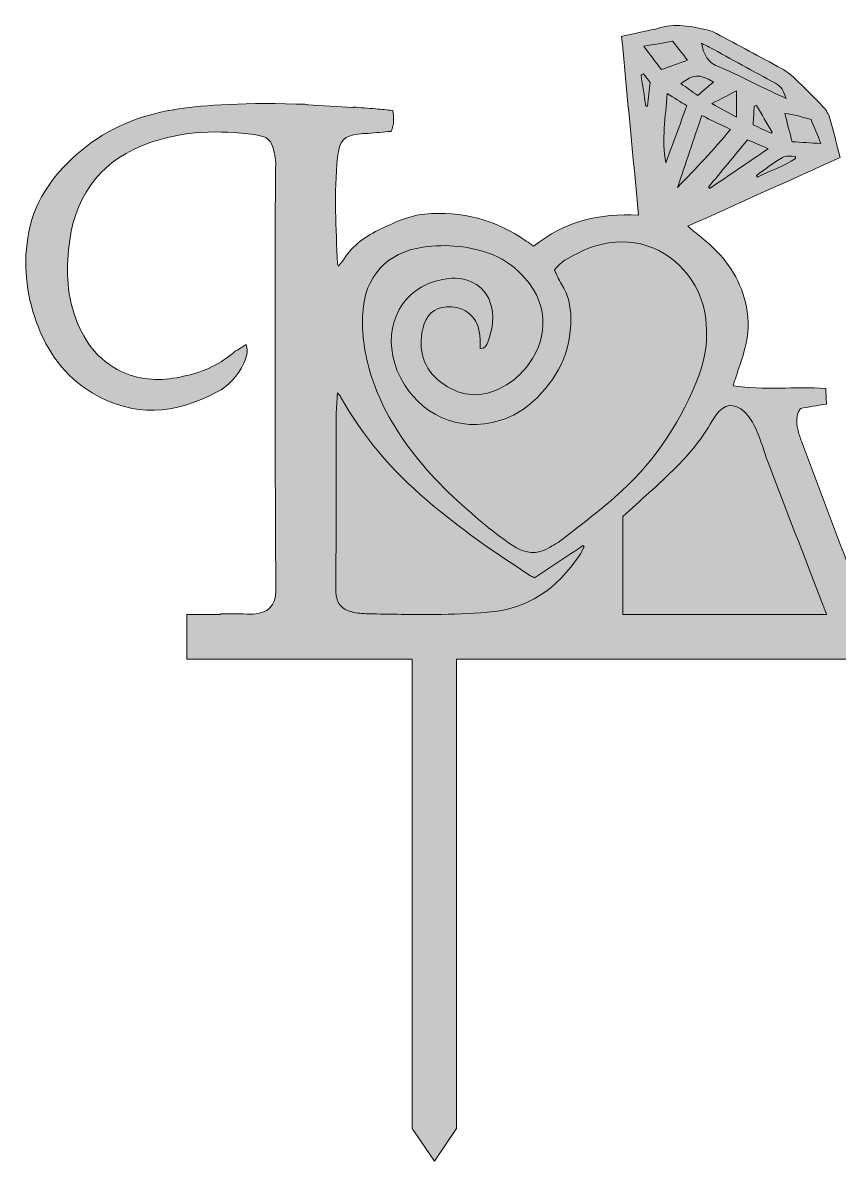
# Model space of a CAD drawing. Header units: centimetres. Extents: x -44.5 to 43.2, y -48 to 49.6.
# Drawn here: x -42.42 to -29.41, y -45.33 to -27.19 of the extents above; entities that cross this region are included whole.
import ezdxf

# ---------------------------------------------------------------- set-up
doc = ezdxf.new("R2010")
doc.units = ezdxf.units.CM
doc.header["$MEASUREMENT"] = 0
doc.layers.add('Warstwa 1', color=7, linetype='Continuous')

msp = doc.modelspace()

# ---------------------------------------------------------------- hatches: boundary and pattern name
at = {"layer": 'Warstwa 1', "true_color": 0x2b2a29}
h = msp.add_hatch(color=250, dxfattribs=at)
edge = h.paths.add_edge_path()
edge.add_spline(control_points=[(-22.34398, -35.64732), (-22.4282, -35.61521), (-22.50084, -35.58747), (-22.57516, -35.55915), (-22.65482, -35.68915), (-22.72312, -35.80431), (-22.79498, -35.91725), (-23.02593, -36.2802), (-23.32849, -36.52521), (-23.73617, -36.62021), (-23.73617, -36.62021), (-24.43968, -36.62021), (-24.43968, -36.62021), (-24.8801, -36.5144), (-25.26144, -36.21152), (-25.44271, -35.77855), (-25.5905, -35.42556), (-25.61737, -35.05416), (-25.60458, -34.67735), (-25.60397, -34.65926), (-25.59542, -34.64142), (-25.58597, -34.60646), (-25.3086, -34.60646), (-25.03152, -34.60646), (-24.75444, -34.60646), (-24.47591, -34.6065), (-24.19734, -34.60656), (-23.9188, -34.60656), (-23.6403, -34.60659), (-23.36176, -34.60779), (-23.08323, -34.60621), (-22.92912, -34.6053), (-22.77478, -34.60718), (-22.61999, -34.60721), (-22.51149, -32.66982), (-23.29838, -32.04746), (-23.29838, -32.04746), (-24.17516, -31.23852), (-25.75494, -31.71749), (-25.75494, -31.71749), (-26.84196, -32.00156), (-27.71311, -32.83762), (-28.14394, -33.86078), (-28.33181, -34.30686), (-28.50942, -34.75724), (-28.69505, -35.20419), (-28.79987, -35.45651), (-28.91167, -35.70591), (-29.02256, -35.95561), (-29.04846, -36.01387), (-29.08348, -36.06809), (-29.12964, -36.15202), (-29.17616, -36.0465), (-29.21192, -35.97461), (-29.24015, -35.89984), (-29.49732, -35.21902), (-29.75346, -34.53781), (-30.00898, -33.85638), (-30.03251, -33.79368), (-30.05695, -33.72997), (-30.06873, -33.66452), (-30.08819, -33.55664), (-30.10479, -33.44603), (-30.02607, -33.33446), (-29.89666, -33.3129), (-29.76064, -33.29027), (-29.61091, -33.26535), (-29.61456, -33.18307), (-29.61806, -33.10447), (-29.62201, -33.01585), (-30.11936, -32.98244), (-30.6048, -33.05129), (-31.09937, -32.97247), (-31.08108, -32.91696), (-31.06641, -32.87248), (-31.05178, -32.82798), (-31.01135, -32.7051), (-30.96633, -32.58353), (-30.93147, -32.45907), (-30.87022, -32.24041), (-30.83847, -32.01865), (-30.87323, -31.79045), (-30.93419, -31.3904), (-31.12277, -31.05726), (-31.40956, -30.77947), (-31.53596, -30.65701), (-31.67861, -30.55136), (-31.82201, -30.43127), (-31.01232, -30.06586), (-30.20646, -29.70219), (-29.39397, -29.33548), (-29.44984, -29.11806), (-29.4979, -28.91313), (-29.55704, -28.71144), (-29.57624, -28.64596), (-29.61437, -28.57963), (-29.66104, -28.52981), (-29.80871, -28.37221), (-29.96205, -28.21965), (-30.11839, -28.07063), (-30.18002, -28.01191), (-30.25081, -27.95921), (-30.32539, -27.91827), (-30.67002, -27.72891), (-31.01731, -27.54431), (-31.36421, -27.35909), (-31.40613, -27.33672), (-31.44992, -27.31371), (-31.49563, -27.30329), (-31.76235, -27.24263), (-32.02965, -27.18702), (-32.30165, -27.2793), (-32.34664, -27.29458), (-32.39539, -27.29859), (-32.4422, -27.30885), (-32.5852, -27.34019), (-32.72811, -27.372), (-32.8753, -27.40454), (-32.78418, -28.36499), (-32.69468, -29.30819), (-32.60479, -30.25567), (-33.22767, -30.21734), (-33.78661, -30.35731), (-34.27749, -30.74774), (-34.31692, -30.72013), (-34.35544, -30.69298), (-34.39412, -30.66611), (-34.88182, -30.3274), (-35.42002, -30.17983), (-36.0128, -30.23728), (-36.28127, -30.26331), (-36.51805, -30.38207), (-36.75538, -30.4952), (-36.98876, -30.60642), (-37.18692, -30.76312), (-37.32323, -30.98893), (-37.33932, -31.01557), (-37.36314, -31.03751), (-37.38603, -31.06483), (-37.39638, -31.04664), (-37.40425, -31.03916), (-37.40451, -31.03143), (-37.42374, -30.46549), (-37.46057, -29.89948), (-37.40121, -29.33367), (-37.37188, -29.05384), (-37.30827, -28.98832), (-37.03068, -28.95663), (-36.99258, -28.9523), (-36.9539, -28.95343), (-36.91564, -28.95022), (-36.79202, -28.93987), (-36.66847, -28.9287), (-36.54741, -28.91805), (-36.49442, -28.80414), (-36.50348, -28.69496), (-36.52122, -28.58523), (-36.61302, -28.57604), (-36.70148, -28.56798), (-36.78911, -28.55995), (-36.78911, -28.55995), (-36.7961, -28.55953), (-36.7961, -28.55953), (-36.91726, -28.54875), (-37.03582, -28.53885), (-37.15028, -28.5303), (-37.14921, -28.53234), (-37.14827, -28.53415), (-37.14717, -28.53619), (-37.14866, -28.53668), (-37.15064, -28.5371), (-37.15219, -28.53755), (-37.15219, -28.53755), (-37.88124, -28.49262), (-37.88124, -28.49262), (-37.88088, -28.49107), (-37.8805, -28.48955), (-37.88017, -28.48799), (-37.93857, -28.4857), (-37.99534, -28.48382), (-38.05344, -28.48207), (-39.01024, -28.45329), (-39.63422, -28.51221), (-40.00061, -28.57109), (-40.00769, -28.57241), (-40.01452, -28.57364), (-40.02119, -28.57474), (-40.56185, -28.66405), (-41.05373, -28.86555), (-41.47738, -29.21795), (-41.89362, -29.5642), (-42.21274, -29.97898), (-42.31992, -30.52181), (-42.41673, -31.01223), (-42.36798, -31.49647), (-42.19662, -31.96615), (-42.02542, -32.43544), (-41.74634, -32.8261), (-41.31356, -33.0857), (-40.65359, -33.48154), (-39.98662, -33.42888), (-39.3284, -33.07712), (-39.13428, -32.97338), (-38.98554, -32.81503), (-38.89387, -32.61084), (-38.85529, -32.52487), (-38.81985, -32.43615), (-38.85804, -32.31781), (-38.93864, -32.36931), (-39.01668, -32.40715), (-39.08016, -32.46188), (-39.30503, -32.65581), (-39.57159, -32.75767), (-39.85465, -32.8228), (-40.15957, -32.89297), (-40.46384, -32.89721), (-40.7606, -32.78217), (-41.18043, -32.61946), (-41.42931, -32.29722), (-41.57753, -31.88733), (-41.72306, -31.48489), (-41.73041, -31.07024), (-41.66907, -30.65171), (-41.55546, -29.87637), (-41.12699, -29.35675), (-40.38952, -29.0978), (-39.84795, -28.90766), (-39.28936, -28.89584), (-38.72623, -28.97013), (-38.51402, -28.9981), (-38.46006, -29.04846), (-38.40924, -29.25547), (-38.39568, -29.31078), (-38.38727, -29.36889), (-38.38727, -29.42576), (-38.38714, -29.68021), (-38.39283, -29.93467), (-38.39293, -30.18912), (-38.39351, -31.63945), (-38.39384, -33.08975), (-38.39261, -34.54004), (-38.39215, -35.10666), (-38.38694, -35.67335), (-38.38513, -36.24), (-38.38435, -36.47533), (-38.51205, -36.60574), (-38.74682, -36.61202), (-38.81399, -36.61383), (-38.88128, -36.61098), (-38.94848, -36.61082), (-39.05303, -36.61056), (-39.15759, -36.61076), (-39.26505, -36.61076), (-39.26625, -36.61396), (-39.26715, -36.61704), (-39.26832, -36.62021), (-39.26832, -36.62021), (-39.80325, -36.62021), (-39.80325, -36.62021), (-39.80325, -36.62021), (-39.80325, -37.33233), (-39.80325, -37.33233), (-39.80325, -37.33233), (-36.21061, -37.33233), (-36.21061, -37.33233), (-36.21061, -37.33233), (-36.21061, -44.81224), (-36.21061, -44.81224), (-36.21061, -44.81224), (-35.85445, -45.33491), (-35.85445, -45.33491), (-35.85445, -45.33491), (-35.50829, -44.81224), (-35.50829, -44.81224), (-35.50829, -44.81224), (-35.50829, -37.33233), (-35.50829, -37.33233), (-35.50829, -37.33233), (-25.71603, -37.33233), (-25.71603, -37.33233), (-25.71603, -37.33233), (-25.71603, -44.81224), (-25.71603, -44.81224), (-25.71603, -44.81224), (-25.37988, -45.33491), (-25.37988, -45.33491), (-25.37988, -45.33491), (-25.01375, -44.81224), (-25.01375, -44.81224), (-25.01375, -44.81224), (-25.01375, -37.33233), (-25.01375, -37.33233), (-25.01375, -37.33233), (-22.63818, -37.33233), (-22.63818, -37.33233), (-22.63818, -37.33233), (-22.63818, -36.62021), (-22.63818, -36.62021), (-22.63818, -36.62021), (-22.92662, -36.62021), (-22.92662, -36.62021), (-22.90516, -36.60046), (-22.88396, -36.58033), (-22.86334, -36.55919), (-22.61475, -36.30497), (-22.43866, -36.00944), (-22.34398, -35.64732)], knot_values=[0, 0, 0, 0, 0.00980392, 0.00980392, 0.00980392, 0.01960784, 0.01960784, 0.01960784, 0.02941176, 0.02941176, 0.02941176, 0.03921569, 0.03921569, 0.03921569, 0.04901961, 0.04901961, 0.04901961, 0.05882353, 0.05882353, 0.05882353, 0.06862745, 0.06862745, 0.06862745, 0.07843137, 0.07843137, 0.07843137, 0.08823529, 0.08823529, 0.08823529, 0.09803922, 0.09803922, 0.09803922, 0.10784314, 0.10784314, 0.10784314, 0.11764706, 0.11764706, 0.11764706, 0.12745098, 0.12745098, 0.12745098, 0.1372549, 0.1372549, 0.1372549, 0.14705882, 0.14705882, 0.14705882, 0.15686275, 0.15686275, 0.15686275, 0.16666667, 0.16666667, 0.16666667, 0.17647059, 0.17647059, 0.17647059, 0.18627451, 0.18627451, 0.18627451, 0.19607843, 0.19607843, 0.19607843, 0.20588235, 0.20588235, 0.20588235, 0.21568627, 0.21568627, 0.21568627, 0.2254902, 0.2254902, 0.2254902, 0.23529412, 0.23529412, 0.23529412, 0.24509804, 0.24509804, 0.24509804, 0.25490196, 0.25490196, 0.25490196, 0.26470588, 0.26470588, 0.26470588, 0.2745098, 0.2745098, 0.2745098, 0.28431373, 0.28431373, 0.28431373, 0.29411765, 0.29411765, 0.29411765, 0.30392157, 0.30392157, 0.30392157, 0.31372549, 0.31372549, 0.31372549, 0.32352941, 0.32352941, 0.32352941, 0.33333333, 0.33333333, 0.33333333, 0.34313725, 0.34313725, 0.34313725, 0.35294118, 0.35294118, 0.35294118, 0.3627451, 0.3627451, 0.3627451, 0.37254902, 0.37254902, 0.37254902, 0.38235294, 0.38235294, 0.38235294, 0.39215686, 0.39215686, 0.39215686, 0.40196078, 0.40196078, 0.40196078, 0.41176471, 0.41176471, 0.41176471, 0.42156863, 0.42156863, 0.42156863, 0.43137255, 0.43137255, 0.43137255, 0.44117647, 0.44117647, 0.44117647, 0.45098039, 0.45098039, 0.45098039, 0.46078431, 0.46078431, 0.46078431, 0.47058824, 0.47058824, 0.47058824, 0.48039216, 0.48039216, 0.48039216, 0.49019608, 0.49019608, 0.49019608, 0.5, 0.5, 0.5, 0.50980392, 0.50980392, 0.50980392, 0.51960784, 0.51960784, 0.51960784, 0.52941176, 0.52941176, 0.52941176, 0.53921569, 0.53921569, 0.53921569, 0.54901961, 0.54901961, 0.54901961, 0.55882353, 0.55882353, 0.55882353, 0.56862745, 0.56862745, 0.56862745, 0.57843137, 0.57843137, 0.57843137, 0.58823529, 0.58823529, 0.58823529, 0.59803922, 0.59803922, 0.59803922, 0.60784314, 0.60784314, 0.60784314, 0.61764706, 0.61764706, 0.61764706, 0.62745098, 0.62745098, 0.62745098, 0.6372549, 0.6372549, 0.6372549, 0.64705882, 0.64705882, 0.64705882, 0.65686275, 0.65686275, 0.65686275, 0.66666667, 0.66666667, 0.66666667, 0.67647059, 0.67647059, 0.67647059, 0.68627451, 0.68627451, 0.68627451, 0.69607843, 0.69607843, 0.69607843, 0.70588235, 0.70588235, 0.70588235, 0.71568627, 0.71568627, 0.71568627, 0.7254902, 0.7254902, 0.7254902, 0.73529412, 0.73529412, 0.73529412, 0.74509804, 0.74509804, 0.74509804, 0.75490196, 0.75490196, 0.75490196, 0.76470588, 0.76470588, 0.76470588, 0.7745098, 0.7745098, 0.7745098, 0.78431373, 0.78431373, 0.78431373, 0.79411765, 0.79411765, 0.79411765, 0.80392157, 0.80392157, 0.80392157, 0.81372549, 0.81372549, 0.81372549, 0.82352941, 0.82352941, 0.82352941, 0.83333333, 0.83333333, 0.83333333, 0.84313725, 0.84313725, 0.84313725, 0.85294118, 0.85294118, 0.85294118, 0.8627451, 0.8627451, 0.8627451, 0.87254902, 0.87254902, 0.87254902, 0.88235294, 0.88235294, 0.88235294, 0.89215686, 0.89215686, 0.89215686, 0.90196078, 0.90196078, 0.90196078, 0.91176471, 0.91176471, 0.91176471, 0.92156863, 0.92156863, 0.92156863, 0.93137255, 0.93137255, 0.93137255, 0.94117647, 0.94117647, 0.94117647, 0.95098039, 0.95098039, 0.95098039, 0.96078431, 0.96078431, 0.96078431, 0.97058824, 0.97058824, 0.97058824, 0.98039216, 0.98039216, 0.98039216, 0.99019608, 0.99019608, 0.99019608, 1, 1, 1, 1], degree=3, periodic=1)
h = msp.add_hatch(color=250, dxfattribs=at)
edge = h.paths.add_edge_path()
edge.add_spline(control_points=[(-32.06231, -27.48219), (-32.06231, -27.48219), (-32.06231, -27.48219), (-32.06231, -27.48219), (-31.98437, -27.58072), (-31.90814, -27.67708), (-31.82424, -27.78319), (-31.96877, -27.83514), (-32.09853, -27.88179), (-32.24209, -27.93338), (-32.33528, -27.80941), (-32.4207, -27.69579), (-32.5216, -27.56156), (-32.35642, -27.53301), (-32.21328, -27.50828), (-32.06231, -27.48219)], knot_values=[0, 0, 0, 0, 0.2, 0.2, 0.2, 0.4, 0.4, 0.4, 0.6, 0.6, 0.6, 0.8, 0.8, 0.8, 1, 1, 1, 1], degree=3, periodic=1)
h = msp.add_hatch(color=250, dxfattribs=at)
edge = h.paths.add_edge_path()
edge.add_spline(control_points=[(-31.48028, -27.57409), (-31.48028, -27.57409), (-31.48028, -27.57409), (-31.48028, -27.57409), (-31.12779, -27.76668), (-30.77684, -27.96216), (-30.4225, -28.15129), (-30.32905, -28.20117), (-30.29227, -28.27785), (-30.25489, -28.39539), (-30.42764, -28.31284), (-30.57686, -28.24144), (-30.72618, -28.17019), (-30.92464, -28.07551), (-31.1182, -27.96782), (-31.32317, -27.89043), (-31.50077, -27.82336), (-31.56299, -27.69301), (-31.60361, -27.51417), (-31.5538, -27.53825), (-31.51615, -27.5545), (-31.48028, -27.57409)], knot_values=[0, 0, 0, 0, 0.14285714, 0.14285714, 0.14285714, 0.28571429, 0.28571429, 0.28571429, 0.42857143, 0.42857143, 0.42857143, 0.57142857, 0.57142857, 0.57142857, 0.71428571, 0.71428571, 0.71428571, 0.85714286, 0.85714286, 0.85714286, 1, 1, 1, 1], degree=3, periodic=1)
h = msp.add_hatch(color=250, dxfattribs=at)
edge = h.paths.add_edge_path()
edge.add_spline(control_points=[(-32.52671, -28.00336), (-32.52671, -28.00336), (-32.52671, -28.00336), (-32.52671, -28.00336), (-32.49408, -28.04376), (-32.46146, -28.08416), (-32.41889, -28.13685), (-32.432, -28.25471), (-32.4465, -28.38493), (-32.461, -28.51518), (-32.47023, -28.51567), (-32.47945, -28.51616), (-32.48871, -28.51664), (-32.51425, -28.35055), (-32.53979, -28.18447), (-32.56536, -28.01838), (-32.55248, -28.01337), (-32.5396, -28.00835), (-32.52671, -28.00336)], knot_values=[0, 0, 0, 0, 0.16666667, 0.16666667, 0.16666667, 0.33333333, 0.33333333, 0.33333333, 0.5, 0.5, 0.5, 0.66666667, 0.66666667, 0.66666667, 0.83333333, 0.83333333, 0.83333333, 1, 1, 1, 1], degree=3, periodic=1)
h = msp.add_hatch(color=250, dxfattribs=at)
edge = h.paths.add_edge_path()
edge.add_spline(control_points=[(-31.41098, -28.13213), (-31.41098, -28.13213), (-31.41098, -28.13213), (-31.41098, -28.13213), (-31.49304, -28.20208), (-31.57195, -28.26934), (-31.66288, -28.34686), (-31.75772, -28.27947), (-31.84259, -28.2192), (-31.92983, -28.15721), (-31.72911, -28.00233), (-31.63818, -27.99767), (-31.41098, -28.13213)], knot_values=[0, 0, 0, 0, 0.25, 0.25, 0.25, 0.5, 0.5, 0.5, 0.75, 0.75, 0.75, 1, 1, 1, 1], degree=3, periodic=1)
h = msp.add_hatch(color=250, dxfattribs=at)
edge = h.paths.add_edge_path()
edge.add_spline(control_points=[(-31.43811, -28.47563), (-31.43811, -28.47563), (-31.43811, -28.47563), (-31.43811, -28.47563), (-31.30122, -28.40481), (-31.18382, -28.34408), (-31.04372, -28.27164), (-31.04372, -28.42426), (-31.04372, -28.54794), (-31.04372, -28.69234), (-31.17679, -28.61922), (-31.29921, -28.55196), (-31.43811, -28.47563)], knot_values=[0, 0, 0, 0, 0.25, 0.25, 0.25, 0.5, 0.5, 0.5, 0.75, 0.75, 0.75, 1, 1, 1, 1], degree=3, periodic=1)
h = msp.add_hatch(color=250, dxfattribs=at)
edge = h.paths.add_edge_path()
edge.add_spline(control_points=[(-32.1692, -29.42187), (-32.1692, -29.42187), (-32.1692, -29.42187), (-32.1692, -29.42187), (-32.24329, -29.04196), (-32.17337, -28.69117), (-32.14676, -28.31705), (-32.03632, -28.38532), (-31.94048, -28.44452), (-31.83654, -28.50877), (-31.94669, -28.81117), (-32.05409, -29.10592), (-32.1692, -29.42187)], knot_values=[0, 0, 0, 0, 0.25, 0.25, 0.25, 0.5, 0.5, 0.5, 0.75, 0.75, 0.75, 1, 1, 1, 1], degree=3, periodic=1)
h = msp.add_hatch(color=250, dxfattribs=at)
edge = h.paths.add_edge_path()
edge.add_spline(control_points=[(-31.59801, -28.66628), (-31.59801, -28.66628), (-31.59801, -28.66628), (-31.59801, -28.66628), (-31.44439, -28.74038), (-31.30261, -28.8088), (-31.14138, -28.88659), (-31.40826, -29.2141), (-31.69272, -29.51205), (-31.98427, -29.81037), (-31.85667, -29.43249), (-31.72914, -29.05465), (-31.59801, -28.66628)], knot_values=[0, 0, 0, 0, 0.25, 0.25, 0.25, 0.5, 0.5, 0.5, 0.75, 0.75, 0.75, 1, 1, 1, 1], degree=3, periodic=1)
h = msp.add_hatch(color=250, dxfattribs=at)
edge = h.paths.add_edge_path()
edge.add_spline(control_points=[(-30.77917, -28.81181), (-30.77917, -28.81181), (-30.77917, -28.81181), (-30.77917, -28.81181), (-30.77344, -28.70911), (-30.768, -28.61168), (-30.7626, -28.51428), (-30.75075, -28.51185), (-30.73887, -28.50939), (-30.72702, -28.50699), (-30.64328, -28.6477), (-30.55951, -28.78841), (-30.47577, -28.92912), (-30.4817, -28.93572), (-30.48765, -28.94236), (-30.49361, -28.94896), (-30.58583, -28.90468), (-30.67805, -28.8604), (-30.77917, -28.81181)], knot_values=[0, 0, 0, 0, 0.16666667, 0.16666667, 0.16666667, 0.33333333, 0.33333333, 0.33333333, 0.5, 0.5, 0.5, 0.66666667, 0.66666667, 0.66666667, 0.83333333, 0.83333333, 0.83333333, 1, 1, 1, 1], degree=3, periodic=1)
h = msp.add_hatch(color=250, dxfattribs=at)
edge = h.paths.add_edge_path()
edge.add_spline(control_points=[(-29.8572, -28.72944), (-29.8572, -28.72944), (-29.8572, -28.72944), (-29.8572, -28.72944), (-29.80444, -28.85739), (-29.75579, -28.97525), (-29.6994, -29.11188), (-29.86193, -29.10165), (-30.00322, -29.09275), (-30.15833, -29.083), (-30.19549, -28.94051), (-30.23246, -28.79877), (-30.27628, -28.63084), (-30.1247, -28.64777), (-29.99736, -28.69215), (-29.8572, -28.72944)], knot_values=[0, 0, 0, 0, 0.2, 0.2, 0.2, 0.4, 0.4, 0.4, 0.6, 0.6, 0.6, 0.8, 0.8, 0.8, 1, 1, 1, 1], degree=3, periodic=1)
h = msp.add_hatch(color=250, dxfattribs=at)
edge = h.paths.add_edge_path()
edge.add_spline(control_points=[(-31.49113, -29.80804), (-31.49113, -29.80804), (-31.49113, -29.80804), (-31.49113, -29.80804), (-31.2862, -29.55889), (-31.08127, -29.30975), (-30.86909, -29.05177), (-30.76357, -29.09712), (-30.6641, -29.13988), (-30.53796, -29.19409), (-30.86081, -29.41372), (-31.1665, -29.62162), (-31.47216, -29.82953), (-31.47847, -29.82238), (-31.48478, -29.81519), (-31.49113, -29.80804)], knot_values=[0, 0, 0, 0, 0.2, 0.2, 0.2, 0.4, 0.4, 0.4, 0.6, 0.6, 0.6, 0.8, 0.8, 0.8, 1, 1, 1, 1], degree=3, periodic=1)
h = msp.add_hatch(color=250, dxfattribs=at)
edge = h.paths.add_edge_path()
edge.add_spline(control_points=[(-30.71068, -29.64768), (-30.71068, -29.64768), (-30.71068, -29.64768), (-30.71068, -29.64768), (-30.71641, -29.63813), (-30.72217, -29.62862), (-30.7279, -29.61907), (-30.5902, -29.52248), (-30.4572, -29.41783), (-30.31231, -29.33357), (-30.25926, -29.30269), (-30.17808, -29.32014), (-30.10971, -29.31554), (-30.10748, -29.32642), (-30.10525, -29.33733), (-30.10301, -29.3482), (-30.2892, -29.48169), (-30.51196, -29.53996), (-30.71068, -29.64768)], knot_values=[0, 0, 0, 0, 0.16666667, 0.16666667, 0.16666667, 0.33333333, 0.33333333, 0.33333333, 0.5, 0.5, 0.5, 0.66666667, 0.66666667, 0.66666667, 0.83333333, 0.83333333, 0.83333333, 1, 1, 1, 1], degree=3, periodic=1)
h = msp.add_hatch(color=250, dxfattribs=at)
edge = h.paths.add_edge_path()
edge.add_spline(control_points=[(-33.84297, -35.44084), (-33.84297, -35.44084), (-33.84297, -35.44084), (-33.84297, -35.44084), (-33.89489, -35.48231), (-33.95824, -35.50924), (-34.01478, -35.54526), (-34.22454, -35.67901), (-34.42759, -35.64532), (-34.62028, -35.51322), (-34.76652, -35.413), (-34.91024, -35.30768), (-35.04587, -35.19364), (-35.45032, -34.8537), (-35.84299, -34.50211), (-36.1693, -34.08166), (-36.47195, -33.69175), (-36.72181, -33.27603), (-36.86835, -32.80143), (-36.96837, -32.47748), (-37.0187, -32.14874), (-36.99957, -31.80909), (-36.96717, -31.2328), (-36.61454, -30.84579), (-36.04002, -30.76419), (-35.65765, -30.70987), (-35.28323, -30.7448), (-34.92371, -30.88761), (-34.7249, -30.96656), (-34.55816, -31.09707), (-34.41509, -31.25639), (-34.00291, -31.71552), (-34.06648, -32.29156), (-34.4081, -32.69727), (-34.52405, -32.83497), (-34.6632, -32.94687), (-34.82479, -33.02342), (-35.15602, -33.18035), (-35.47683, -33.13247), (-35.75789, -32.91414), (-36.03199, -32.70125), (-36.12279, -32.40579), (-36.04271, -32.06523), (-35.99063, -31.84376), (-35.86222, -31.72827), (-35.66328, -31.71328), (-35.44194, -31.69658), (-35.24475, -31.81094), (-35.16923, -32.01004), (-35.14437, -32.07569), (-35.1389, -32.14959), (-35.1309, -32.22041), (-35.12511, -32.27178), (-35.12977, -32.32435), (-35.12977, -32.38077), (-35.05393, -32.38556), (-35.02771, -32.32982), (-35.00774, -32.27896), (-34.92497, -32.06824), (-34.89516, -31.85308), (-34.9733, -31.63333), (-35.06862, -31.36519), (-35.34062, -31.23244), (-35.63741, -31.26481), (-36.26861, -31.33369), (-36.65011, -31.87432), (-36.51912, -32.50157), (-36.38453, -33.146), (-35.81467, -33.6149), (-35.18425, -33.58923), (-34.84767, -33.57554), (-34.5436, -33.45607), (-34.29381, -33.23055), (-33.90201, -32.87689), (-33.67931, -32.43832), (-33.68423, -31.90028), (-33.68601, -31.70581), (-33.72476, -31.5204), (-33.83229, -31.3523), (-33.87793, -31.28099), (-33.90949, -31.20069), (-33.94636, -31.12659), (-33.8475, -30.99559), (-33.71518, -30.93377), (-33.58952, -30.86806), (-33.05388, -30.58787), (-32.46628, -30.61047), (-32.0159, -31), (-31.66372, -31.30462), (-31.51505, -31.70428), (-31.5202, -32.16532), (-31.52262, -32.38329), (-31.56483, -32.59217), (-31.64145, -32.7971), (-31.9083, -33.51084), (-32.3158, -34.134), (-32.87206, -34.65078), (-33.1771, -34.9342), (-33.51685, -35.18037), (-33.84297, -35.44084)], knot_values=[0, 0, 0, 0, 0.03030303, 0.03030303, 0.03030303, 0.06060606, 0.06060606, 0.06060606, 0.09090909, 0.09090909, 0.09090909, 0.12121212, 0.12121212, 0.12121212, 0.15151515, 0.15151515, 0.15151515, 0.18181818, 0.18181818, 0.18181818, 0.21212121, 0.21212121, 0.21212121, 0.24242424, 0.24242424, 0.24242424, 0.27272727, 0.27272727, 0.27272727, 0.3030303, 0.3030303, 0.3030303, 0.33333333, 0.33333333, 0.33333333, 0.36363636, 0.36363636, 0.36363636, 0.39393939, 0.39393939, 0.39393939, 0.42424242, 0.42424242, 0.42424242, 0.45454545, 0.45454545, 0.45454545, 0.48484848, 0.48484848, 0.48484848, 0.51515152, 0.51515152, 0.51515152, 0.54545455, 0.54545455, 0.54545455, 0.57575758, 0.57575758, 0.57575758, 0.60606061, 0.60606061, 0.60606061, 0.63636364, 0.63636364, 0.63636364, 0.66666667, 0.66666667, 0.66666667, 0.6969697, 0.6969697, 0.6969697, 0.72727273, 0.72727273, 0.72727273, 0.75757576, 0.75757576, 0.75757576, 0.78787879, 0.78787879, 0.78787879, 0.81818182, 0.81818182, 0.81818182, 0.84848485, 0.84848485, 0.84848485, 0.87878788, 0.87878788, 0.87878788, 0.90909091, 0.90909091, 0.90909091, 0.93939394, 0.93939394, 0.93939394, 0.96969697, 0.96969697, 0.96969697, 1, 1, 1, 1], degree=3, periodic=1)
h = msp.add_hatch(color=250, dxfattribs=at)
edge = h.paths.add_edge_path()
edge.add_spline(control_points=[(-33.551, -35.68523), (-33.551, -35.68523), (-33.551, -35.68523), (-33.551, -35.68523), (-33.90279, -36.20663), (-34.37214, -36.5401), (-35.01547, -36.58438), (-35.29288, -36.60344), (-35.57106, -36.61652), (-35.84901, -36.6193), (-36.20429, -36.62293), (-36.55974, -36.615), (-36.91502, -36.6083), (-37.00087, -36.60668), (-37.08791, -36.59745), (-37.17171, -36.57933), (-37.33517, -36.54405), (-37.42642, -36.42939), (-37.42632, -36.26062), (-37.4259, -35.31936), (-37.42416, -34.37813), (-37.42121, -33.43687), (-37.42085, -33.32698), (-37.4104, -33.21705), (-37.4035, -33.08576), (-37.37829, -33.11609), (-37.36223, -33.13017), (-37.35262, -33.14775), (-37.00213, -33.78782), (-36.52876, -34.32586), (-35.97871, -34.79942), (-35.461, -35.24504), (-34.89878, -35.63014), (-34.32718, -36.00202), (-34.31135, -36.01235), (-34.29342, -36.01944), (-34.26422, -36.0343), (-34.01016, -35.86543), (-33.75195, -35.69381), (-33.49374, -35.52219), (-33.4862, -35.52885), (-33.47862, -35.53549), (-33.47108, -35.54216), (-33.49753, -35.58997), (-33.52054, -35.64007), (-33.551, -35.68523)], knot_values=[0, 0, 0, 0, 0.06666667, 0.06666667, 0.06666667, 0.13333333, 0.13333333, 0.13333333, 0.2, 0.2, 0.2, 0.26666667, 0.26666667, 0.26666667, 0.33333333, 0.33333333, 0.33333333, 0.4, 0.4, 0.4, 0.46666667, 0.46666667, 0.46666667, 0.53333333, 0.53333333, 0.53333333, 0.6, 0.6, 0.6, 0.66666667, 0.66666667, 0.66666667, 0.73333333, 0.73333333, 0.73333333, 0.8, 0.8, 0.8, 0.86666667, 0.86666667, 0.86666667, 0.93333333, 0.93333333, 0.93333333, 1, 1, 1, 1], degree=3, periodic=1)
h = msp.add_hatch(color=250, dxfattribs=at)
edge = h.paths.add_edge_path()
edge.add_spline(control_points=[(-32.85623, -36.62021), (-32.85623, -36.62021), (-32.85623, -36.62021), (-32.85623, -36.62021), (-32.85623, -36.09415), (-32.85623, -35.57906), (-32.85623, -35.05931), (-32.71869, -34.9343), (-32.57708, -34.80485), (-32.43469, -34.67628), (-32.1421, -34.41215), (-31.85473, -34.14255), (-31.6198, -33.82401), (-31.52887, -33.70074), (-31.455, -33.56502), (-31.36751, -33.43901), (-31.24483, -33.26234), (-31.07295, -33.23725), (-30.91839, -33.38741), (-30.8385, -33.46503), (-30.77396, -33.56748), (-30.72942, -33.67038), (-30.65533, -33.84142), (-30.60745, -34.02359), (-30.54067, -34.19806), (-30.25638, -34.94116), (-29.96904, -35.68303), (-29.68312, -36.42551), (-29.65807, -36.49057), (-29.63327, -36.55537), (-29.60845, -36.62021), (-29.60845, -36.62021), (-32.85623, -36.62021), (-32.85623, -36.62021)], knot_values=[0, 0, 0, 0, 0.09090909, 0.09090909, 0.09090909, 0.18181818, 0.18181818, 0.18181818, 0.27272727, 0.27272727, 0.27272727, 0.36363636, 0.36363636, 0.36363636, 0.45454545, 0.45454545, 0.45454545, 0.54545455, 0.54545455, 0.54545455, 0.63636364, 0.63636364, 0.63636364, 0.72727273, 0.72727273, 0.72727273, 0.81818182, 0.81818182, 0.81818182, 0.90909091, 0.90909091, 0.90909091, 1, 1, 1, 1], degree=3, periodic=1)

# ---------------------------------------------------------------- linework, layer by layer
at = {"layer": 'Warstwa 1', "lineweight": 9}
for points, knots in [([(-22.34398, -35.64732), (-22.4282, -35.61521), (-22.50084, -35.58747), (-22.57516, -35.55915), (-22.65482, -35.68915), (-22.72312, -35.80431), (-22.79498, -35.91725), (-23.02593, -36.2802), (-23.32849, -36.52521), (-23.73617, -36.62021), (-23.73617, -36.62021), (-24.43968, -36.62021), (-24.43968, -36.62021), (-24.8801, -36.5144), (-25.26144, -36.21152), (-25.44271, -35.77855), (-25.5905, -35.42556), (-25.61737, -35.05416), (-25.60458, -34.67735), (-25.60397, -34.65926), (-25.59542, -34.64142), (-25.58597, -34.60646), (-25.3086, -34.60646), (-25.03152, -34.60646), (-24.75444, -34.60646), (-24.47591, -34.6065), (-24.19734, -34.60656), (-23.9188, -34.60656), (-23.6403, -34.60659), (-23.36176, -34.60779), (-23.08323, -34.60621), (-22.92912, -34.6053), (-22.77478, -34.60718), (-22.61999, -34.60721), (-22.51149, -32.66982), (-23.29838, -32.04746), (-23.29838, -32.04746), (-24.17516, -31.23852), (-25.75494, -31.71749), (-25.75494, -31.71749), (-26.84196, -32.00156), (-27.71311, -32.83762), (-28.14394, -33.86078), (-28.33181, -34.30686), (-28.50942, -34.75724), (-28.69505, -35.20419), (-28.79987, -35.45651), (-28.91167, -35.70591), (-29.02256, -35.95561), (-29.04846, -36.01387), (-29.08348, -36.06809), (-29.12964, -36.15202), (-29.17616, -36.0465), (-29.21192, -35.97461), (-29.24015, -35.89984), (-29.49732, -35.21902), (-29.75346, -34.53781), (-30.00898, -33.85638), (-30.03251, -33.79368), (-30.05695, -33.72997), (-30.06873, -33.66452), (-30.08819, -33.55664), (-30.10479, -33.44603), (-30.02607, -33.33446), (-29.89666, -33.3129), (-29.76064, -33.29027), (-29.61091, -33.26535), (-29.61456, -33.18307), (-29.61806, -33.10447), (-29.62201, -33.01585), (-30.11936, -32.98244), (-30.6048, -33.05129), (-31.09937, -32.97247), (-31.08108, -32.91696), (-31.06641, -32.87248), (-31.05178, -32.82798), (-31.01135, -32.7051), (-30.96633, -32.58353), (-30.93147, -32.45907), (-30.87022, -32.24041), (-30.83847, -32.01865), (-30.87323, -31.79045), (-30.93419, -31.3904), (-31.12277, -31.05726), (-31.40956, -30.77947), (-31.53596, -30.65701), (-31.67861, -30.55136), (-31.82201, -30.43127), (-31.01232, -30.06586), (-30.20646, -29.70219), (-29.39397, -29.33548), (-29.44984, -29.11806), (-29.4979, -28.91313), (-29.55704, -28.71144), (-29.57624, -28.64596), (-29.61437, -28.57963), (-29.66104, -28.52981), (-29.80871, -28.37221), (-29.96205, -28.21965), (-30.11839, -28.07063), (-30.18002, -28.01191), (-30.25081, -27.95921), (-30.32539, -27.91827), (-30.67002, -27.72891), (-31.01731, -27.54431), (-31.36421, -27.35909), (-31.40613, -27.33672), (-31.44992, -27.31371), (-31.49563, -27.30329), (-31.76235, -27.24263), (-32.02965, -27.18702), (-32.30165, -27.2793), (-32.34664, -27.29458), (-32.39539, -27.29859), (-32.4422, -27.30885), (-32.5852, -27.34019), (-32.72811, -27.372), (-32.8753, -27.40454), (-32.78418, -28.36499), (-32.69468, -29.30819), (-32.60479, -30.25567), (-33.22767, -30.21734), (-33.78661, -30.35731), (-34.27749, -30.74774), (-34.31692, -30.72013), (-34.35544, -30.69298), (-34.39412, -30.66611), (-34.88182, -30.3274), (-35.42002, -30.17983), (-36.0128, -30.23728), (-36.28127, -30.26331), (-36.51805, -30.38207), (-36.75538, -30.4952), (-36.98876, -30.60642), (-37.18692, -30.76312), (-37.32323, -30.98893), (-37.33932, -31.01557), (-37.36314, -31.03751), (-37.38603, -31.06483), (-37.39638, -31.04664), (-37.40425, -31.03916), (-37.40451, -31.03143), (-37.42374, -30.46549), (-37.46057, -29.89948), (-37.40121, -29.33367), (-37.37188, -29.05384), (-37.30827, -28.98832), (-37.03068, -28.95663), (-36.99258, -28.9523), (-36.9539, -28.95343), (-36.91564, -28.95022), (-36.79202, -28.93987), (-36.66847, -28.9287), (-36.54741, -28.91805), (-36.49442, -28.80414), (-36.50348, -28.69496), (-36.52122, -28.58523), (-36.61302, -28.57604), (-36.70148, -28.56798), (-36.78911, -28.55995), (-36.78911, -28.55995), (-36.7961, -28.55953), (-36.7961, -28.55953), (-36.91726, -28.54875), (-37.03582, -28.53885), (-37.15028, -28.5303), (-37.14921, -28.53234), (-37.14827, -28.53415), (-37.14717, -28.53619), (-37.14866, -28.53668), (-37.15064, -28.5371), (-37.15219, -28.53755), (-37.15219, -28.53755), (-37.88124, -28.49262), (-37.88124, -28.49262), (-37.88088, -28.49107), (-37.8805, -28.48955), (-37.88017, -28.48799), (-37.93857, -28.4857), (-37.99534, -28.48382), (-38.05344, -28.48207), (-39.01024, -28.45329), (-39.63422, -28.51221), (-40.00061, -28.57109), (-40.00769, -28.57241), (-40.01452, -28.57364), (-40.02119, -28.57474), (-40.56185, -28.66405), (-41.05373, -28.86555), (-41.47738, -29.21795), (-41.89362, -29.5642), (-42.21274, -29.97898), (-42.31992, -30.52181), (-42.41673, -31.01223), (-42.36798, -31.49647), (-42.19662, -31.96615), (-42.02542, -32.43544), (-41.74634, -32.8261), (-41.31356, -33.0857), (-40.65359, -33.48154), (-39.98662, -33.42888), (-39.3284, -33.07712), (-39.13428, -32.97338), (-38.98554, -32.81503), (-38.89387, -32.61084), (-38.85529, -32.52487), (-38.81985, -32.43615), (-38.85804, -32.31781), (-38.93864, -32.36931), (-39.01668, -32.40715), (-39.08016, -32.46188), (-39.30503, -32.65581), (-39.57159, -32.75767), (-39.85465, -32.8228), (-40.15957, -32.89297), (-40.46384, -32.89721), (-40.7606, -32.78217), (-41.18043, -32.61946), (-41.42931, -32.29722), (-41.57753, -31.88733), (-41.72306, -31.48489), (-41.73041, -31.07024), (-41.66907, -30.65171), (-41.55546, -29.87637), (-41.12699, -29.35675), (-40.38952, -29.0978), (-39.84795, -28.90766), (-39.28936, -28.89584), (-38.72623, -28.97013), (-38.51402, -28.9981), (-38.46006, -29.04846), (-38.40924, -29.25547), (-38.39568, -29.31078), (-38.38727, -29.36889), (-38.38727, -29.42576), (-38.38714, -29.68021), (-38.39283, -29.93467), (-38.39293, -30.18912), (-38.39351, -31.63945), (-38.39384, -33.08975), (-38.39261, -34.54004), (-38.39215, -35.10666), (-38.38694, -35.67335), (-38.38513, -36.24), (-38.38435, -36.47533), (-38.51205, -36.60574), (-38.74682, -36.61202), (-38.81399, -36.61383), (-38.88128, -36.61098), (-38.94848, -36.61082), (-39.05303, -36.61056), (-39.15759, -36.61076), (-39.26505, -36.61076), (-39.26625, -36.61396), (-39.26715, -36.61704), (-39.26832, -36.62021), (-39.26832, -36.62021), (-39.80325, -36.62021), (-39.80325, -36.62021), (-39.80325, -36.62021), (-39.80325, -37.33233), (-39.80325, -37.33233), (-39.80325, -37.33233), (-36.21061, -37.33233), (-36.21061, -37.33233), (-36.21061, -37.33233), (-36.21061, -44.81224), (-36.21061, -44.81224), (-36.21061, -44.81224), (-35.85445, -45.33491), (-35.85445, -45.33491), (-35.85445, -45.33491), (-35.50829, -44.81224), (-35.50829, -44.81224), (-35.50829, -44.81224), (-35.50829, -37.33233), (-35.50829, -37.33233), (-35.50829, -37.33233), (-25.71603, -37.33233), (-25.71603, -37.33233), (-25.71603, -37.33233), (-25.71603, -44.81224), (-25.71603, -44.81224), (-25.71603, -44.81224), (-25.37988, -45.33491), (-25.37988, -45.33491), (-25.37988, -45.33491), (-25.01375, -44.81224), (-25.01375, -44.81224), (-25.01375, -44.81224), (-25.01375, -37.33233), (-25.01375, -37.33233), (-25.01375, -37.33233), (-22.63818, -37.33233), (-22.63818, -37.33233), (-22.63818, -37.33233), (-22.63818, -36.62021), (-22.63818, -36.62021), (-22.63818, -36.62021), (-22.92662, -36.62021), (-22.92662, -36.62021), (-22.90516, -36.60046), (-22.88396, -36.58033), (-22.86334, -36.55919), (-22.61475, -36.30497), (-22.43866, -36.00944), (-22.34398, -35.64732)], [0, 0, 0, 0, 0.00980392, 0.00980392, 0.00980392, 0.01960784, 0.01960784, 0.01960784, 0.02941176, 0.02941176, 0.02941176, 0.03921569, 0.03921569, 0.03921569, 0.04901961, 0.04901961, 0.04901961, 0.05882353, 0.05882353, 0.05882353, 0.06862745, 0.06862745, 0.06862745, 0.07843137, 0.07843137, 0.07843137, 0.08823529, 0.08823529, 0.08823529, 0.09803922, 0.09803922, 0.09803922, 0.10784314, 0.10784314, 0.10784314, 0.11764706, 0.11764706, 0.11764706, 0.12745098, 0.12745098, 0.12745098, 0.1372549, 0.1372549, 0.1372549, 0.14705882, 0.14705882, 0.14705882, 0.15686275, 0.15686275, 0.15686275, 0.16666667, 0.16666667, 0.16666667, 0.17647059, 0.17647059, 0.17647059, 0.18627451, 0.18627451, 0.18627451, 0.19607843, 0.19607843, 0.19607843, 0.20588235, 0.20588235, 0.20588235, 0.21568627, 0.21568627, 0.21568627, 0.2254902, 0.2254902, 0.2254902, 0.23529412, 0.23529412, 0.23529412, 0.24509804, 0.24509804, 0.24509804, 0.25490196, 0.25490196, 0.25490196, 0.26470588, 0.26470588, 0.26470588, 0.2745098, 0.2745098, 0.2745098, 0.28431373, 0.28431373, 0.28431373, 0.29411765, 0.29411765, 0.29411765, 0.30392157, 0.30392157, 0.30392157, 0.31372549, 0.31372549, 0.31372549, 0.32352941, 0.32352941, 0.32352941, 0.33333333, 0.33333333, 0.33333333, 0.34313725, 0.34313725, 0.34313725, 0.35294118, 0.35294118, 0.35294118, 0.3627451, 0.3627451, 0.3627451, 0.37254902, 0.37254902, 0.37254902, 0.38235294, 0.38235294, 0.38235294, 0.39215686, 0.39215686, 0.39215686, 0.40196078, 0.40196078, 0.40196078, 0.41176471, 0.41176471, 0.41176471, 0.42156863, 0.42156863, 0.42156863, 0.43137255, 0.43137255, 0.43137255, 0.44117647, 0.44117647, 0.44117647, 0.45098039, 0.45098039, 0.45098039, 0.46078431, 0.46078431, 0.46078431, 0.47058824, 0.47058824, 0.47058824, 0.48039216, 0.48039216, 0.48039216, 0.49019608, 0.49019608, 0.49019608, 0.5, 0.5, 0.5, 0.50980392, 0.50980392, 0.50980392, 0.51960784, 0.51960784, 0.51960784, 0.52941176, 0.52941176, 0.52941176, 0.53921569, 0.53921569, 0.53921569, 0.54901961, 0.54901961, 0.54901961, 0.55882353, 0.55882353, 0.55882353, 0.56862745, 0.56862745, 0.56862745, 0.57843137, 0.57843137, 0.57843137, 0.58823529, 0.58823529, 0.58823529, 0.59803922, 0.59803922, 0.59803922, 0.60784314, 0.60784314, 0.60784314, 0.61764706, 0.61764706, 0.61764706, 0.62745098, 0.62745098, 0.62745098, 0.6372549, 0.6372549, 0.6372549, 0.64705882, 0.64705882, 0.64705882, 0.65686275, 0.65686275, 0.65686275, 0.66666667, 0.66666667, 0.66666667, 0.67647059, 0.67647059, 0.67647059, 0.68627451, 0.68627451, 0.68627451, 0.69607843, 0.69607843, 0.69607843, 0.70588235, 0.70588235, 0.70588235, 0.71568627, 0.71568627, 0.71568627, 0.7254902, 0.7254902, 0.7254902, 0.73529412, 0.73529412, 0.73529412, 0.74509804, 0.74509804, 0.74509804, 0.75490196, 0.75490196, 0.75490196, 0.76470588, 0.76470588, 0.76470588, 0.7745098, 0.7745098, 0.7745098, 0.78431373, 0.78431373, 0.78431373, 0.79411765, 0.79411765, 0.79411765, 0.80392157, 0.80392157, 0.80392157, 0.81372549, 0.81372549, 0.81372549, 0.82352941, 0.82352941, 0.82352941, 0.83333333, 0.83333333, 0.83333333, 0.84313725, 0.84313725, 0.84313725, 0.85294118, 0.85294118, 0.85294118, 0.8627451, 0.8627451, 0.8627451, 0.87254902, 0.87254902, 0.87254902, 0.88235294, 0.88235294, 0.88235294, 0.89215686, 0.89215686, 0.89215686, 0.90196078, 0.90196078, 0.90196078, 0.91176471, 0.91176471, 0.91176471, 0.92156863, 0.92156863, 0.92156863, 0.93137255, 0.93137255, 0.93137255, 0.94117647, 0.94117647, 0.94117647, 0.95098039, 0.95098039, 0.95098039, 0.96078431, 0.96078431, 0.96078431, 0.97058824, 0.97058824, 0.97058824, 0.98039216, 0.98039216, 0.98039216, 0.99019608, 0.99019608, 0.99019608, 1, 1, 1, 1]), ([(-32.06231, -27.48219), (-32.06231, -27.48219), (-32.06231, -27.48219), (-32.06231, -27.48219), (-31.98437, -27.58072), (-31.90814, -27.67708), (-31.82424, -27.78319), (-31.96877, -27.83514), (-32.09853, -27.88179), (-32.24209, -27.93338), (-32.33528, -27.80941), (-32.4207, -27.69579), (-32.5216, -27.56156), (-32.35642, -27.53301), (-32.21328, -27.50828), (-32.06231, -27.48219)], [0, 0, 0, 0, 0.2, 0.2, 0.2, 0.4, 0.4, 0.4, 0.6, 0.6, 0.6, 0.8, 0.8, 0.8, 1, 1, 1, 1]), ([(-31.48028, -27.57409), (-31.48028, -27.57409), (-31.48028, -27.57409), (-31.48028, -27.57409), (-31.12779, -27.76668), (-30.77684, -27.96216), (-30.4225, -28.15129), (-30.32905, -28.20117), (-30.29227, -28.27785), (-30.25489, -28.39539), (-30.42764, -28.31284), (-30.57686, -28.24144), (-30.72618, -28.17019), (-30.92464, -28.07551), (-31.1182, -27.96782), (-31.32317, -27.89043), (-31.50077, -27.82336), (-31.56299, -27.69301), (-31.60361, -27.51417), (-31.5538, -27.53825), (-31.51615, -27.5545), (-31.48028, -27.57409)], [0, 0, 0, 0, 0.14285714, 0.14285714, 0.14285714, 0.28571429, 0.28571429, 0.28571429, 0.42857143, 0.42857143, 0.42857143, 0.57142857, 0.57142857, 0.57142857, 0.71428571, 0.71428571, 0.71428571, 0.85714286, 0.85714286, 0.85714286, 1, 1, 1, 1]), ([(-32.52671, -28.00336), (-32.52671, -28.00336), (-32.52671, -28.00336), (-32.52671, -28.00336), (-32.49408, -28.04376), (-32.46146, -28.08416), (-32.41889, -28.13685), (-32.432, -28.25471), (-32.4465, -28.38493), (-32.461, -28.51518), (-32.47023, -28.51567), (-32.47945, -28.51616), (-32.48871, -28.51664), (-32.51425, -28.35055), (-32.53979, -28.18447), (-32.56536, -28.01838), (-32.55248, -28.01337), (-32.5396, -28.00835), (-32.52671, -28.00336)], [0, 0, 0, 0, 0.16666667, 0.16666667, 0.16666667, 0.33333333, 0.33333333, 0.33333333, 0.5, 0.5, 0.5, 0.66666667, 0.66666667, 0.66666667, 0.83333333, 0.83333333, 0.83333333, 1, 1, 1, 1]), ([(-31.41098, -28.13213), (-31.41098, -28.13213), (-31.41098, -28.13213), (-31.41098, -28.13213), (-31.49304, -28.20208), (-31.57195, -28.26934), (-31.66288, -28.34686), (-31.75772, -28.27947), (-31.84259, -28.2192), (-31.92983, -28.15721), (-31.72911, -28.00233), (-31.63818, -27.99767), (-31.41098, -28.13213)], [0, 0, 0, 0, 0.25, 0.25, 0.25, 0.5, 0.5, 0.5, 0.75, 0.75, 0.75, 1, 1, 1, 1]), ([(-31.43811, -28.47563), (-31.43811, -28.47563), (-31.43811, -28.47563), (-31.43811, -28.47563), (-31.30122, -28.40481), (-31.18382, -28.34408), (-31.04372, -28.27164), (-31.04372, -28.42426), (-31.04372, -28.54794), (-31.04372, -28.69234), (-31.17679, -28.61922), (-31.29921, -28.55196), (-31.43811, -28.47563)], [0, 0, 0, 0, 0.25, 0.25, 0.25, 0.5, 0.5, 0.5, 0.75, 0.75, 0.75, 1, 1, 1, 1]), ([(-32.1692, -29.42187), (-32.1692, -29.42187), (-32.1692, -29.42187), (-32.1692, -29.42187), (-32.24329, -29.04196), (-32.17337, -28.69117), (-32.14676, -28.31705), (-32.03632, -28.38532), (-31.94048, -28.44452), (-31.83654, -28.50877), (-31.94669, -28.81117), (-32.05409, -29.10592), (-32.1692, -29.42187)], [0, 0, 0, 0, 0.25, 0.25, 0.25, 0.5, 0.5, 0.5, 0.75, 0.75, 0.75, 1, 1, 1, 1]), ([(-31.59801, -28.66628), (-31.59801, -28.66628), (-31.59801, -28.66628), (-31.59801, -28.66628), (-31.44439, -28.74038), (-31.30261, -28.8088), (-31.14138, -28.88659), (-31.40826, -29.2141), (-31.69272, -29.51205), (-31.98427, -29.81037), (-31.85667, -29.43249), (-31.72914, -29.05465), (-31.59801, -28.66628)], [0, 0, 0, 0, 0.25, 0.25, 0.25, 0.5, 0.5, 0.5, 0.75, 0.75, 0.75, 1, 1, 1, 1]), ([(-30.77917, -28.81181), (-30.77917, -28.81181), (-30.77917, -28.81181), (-30.77917, -28.81181), (-30.77344, -28.70911), (-30.768, -28.61168), (-30.7626, -28.51428), (-30.75075, -28.51185), (-30.73887, -28.50939), (-30.72702, -28.50699), (-30.64328, -28.6477), (-30.55951, -28.78841), (-30.47577, -28.92912), (-30.4817, -28.93572), (-30.48765, -28.94236), (-30.49361, -28.94896), (-30.58583, -28.90468), (-30.67805, -28.8604), (-30.77917, -28.81181)], [0, 0, 0, 0, 0.16666667, 0.16666667, 0.16666667, 0.33333333, 0.33333333, 0.33333333, 0.5, 0.5, 0.5, 0.66666667, 0.66666667, 0.66666667, 0.83333333, 0.83333333, 0.83333333, 1, 1, 1, 1]), ([(-29.8572, -28.72944), (-29.8572, -28.72944), (-29.8572, -28.72944), (-29.8572, -28.72944), (-29.80444, -28.85739), (-29.75579, -28.97525), (-29.6994, -29.11188), (-29.86193, -29.10165), (-30.00322, -29.09275), (-30.15833, -29.083), (-30.19549, -28.94051), (-30.23246, -28.79877), (-30.27628, -28.63084), (-30.1247, -28.64777), (-29.99736, -28.69215), (-29.8572, -28.72944)], [0, 0, 0, 0, 0.2, 0.2, 0.2, 0.4, 0.4, 0.4, 0.6, 0.6, 0.6, 0.8, 0.8, 0.8, 1, 1, 1, 1]), ([(-31.49113, -29.80804), (-31.49113, -29.80804), (-31.49113, -29.80804), (-31.49113, -29.80804), (-31.2862, -29.55889), (-31.08127, -29.30975), (-30.86909, -29.05177), (-30.76357, -29.09712), (-30.6641, -29.13988), (-30.53796, -29.19409), (-30.86081, -29.41372), (-31.1665, -29.62162), (-31.47216, -29.82953), (-31.47847, -29.82238), (-31.48478, -29.81519), (-31.49113, -29.80804)], [0, 0, 0, 0, 0.2, 0.2, 0.2, 0.4, 0.4, 0.4, 0.6, 0.6, 0.6, 0.8, 0.8, 0.8, 1, 1, 1, 1]), ([(-30.71068, -29.64768), (-30.71068, -29.64768), (-30.71068, -29.64768), (-30.71068, -29.64768), (-30.71641, -29.63813), (-30.72217, -29.62862), (-30.7279, -29.61907), (-30.5902, -29.52248), (-30.4572, -29.41783), (-30.31231, -29.33357), (-30.25926, -29.30269), (-30.17808, -29.32014), (-30.10971, -29.31554), (-30.10748, -29.32642), (-30.10525, -29.33733), (-30.10301, -29.3482), (-30.2892, -29.48169), (-30.51196, -29.53996), (-30.71068, -29.64768)], [0, 0, 0, 0, 0.16666667, 0.16666667, 0.16666667, 0.33333333, 0.33333333, 0.33333333, 0.5, 0.5, 0.5, 0.66666667, 0.66666667, 0.66666667, 0.83333333, 0.83333333, 0.83333333, 1, 1, 1, 1]), ([(-33.84297, -35.44084), (-33.84297, -35.44084), (-33.84297, -35.44084), (-33.84297, -35.44084), (-33.89489, -35.48231), (-33.95824, -35.50924), (-34.01478, -35.54526), (-34.22454, -35.67901), (-34.42759, -35.64532), (-34.62028, -35.51322), (-34.76652, -35.413), (-34.91024, -35.30768), (-35.04587, -35.19364), (-35.45032, -34.8537), (-35.84299, -34.50211), (-36.1693, -34.08166), (-36.47195, -33.69175), (-36.72181, -33.27603), (-36.86835, -32.80143), (-36.96837, -32.47748), (-37.0187, -32.14874), (-36.99957, -31.80909), (-36.96717, -31.2328), (-36.61454, -30.84579), (-36.04002, -30.76419), (-35.65765, -30.70987), (-35.28323, -30.7448), (-34.92371, -30.88761), (-34.7249, -30.96656), (-34.55816, -31.09707), (-34.41509, -31.25639), (-34.00291, -31.71552), (-34.06648, -32.29156), (-34.4081, -32.69727), (-34.52405, -32.83497), (-34.6632, -32.94687), (-34.82479, -33.02342), (-35.15602, -33.18035), (-35.47683, -33.13247), (-35.75789, -32.91414), (-36.03199, -32.70125), (-36.12279, -32.40579), (-36.04271, -32.06523), (-35.99063, -31.84376), (-35.86222, -31.72827), (-35.66328, -31.71328), (-35.44194, -31.69658), (-35.24475, -31.81094), (-35.16923, -32.01004), (-35.14437, -32.07569), (-35.1389, -32.14959), (-35.1309, -32.22041), (-35.12511, -32.27178), (-35.12977, -32.32435), (-35.12977, -32.38077), (-35.05393, -32.38556), (-35.02771, -32.32982), (-35.00774, -32.27896), (-34.92497, -32.06824), (-34.89516, -31.85308), (-34.9733, -31.63333), (-35.06862, -31.36519), (-35.34062, -31.23244), (-35.63741, -31.26481), (-36.26861, -31.33369), (-36.65011, -31.87432), (-36.51912, -32.50157), (-36.38453, -33.146), (-35.81467, -33.6149), (-35.18425, -33.58923), (-34.84767, -33.57554), (-34.5436, -33.45607), (-34.29381, -33.23055), (-33.90201, -32.87689), (-33.67931, -32.43832), (-33.68423, -31.90028), (-33.68601, -31.70581), (-33.72476, -31.5204), (-33.83229, -31.3523), (-33.87793, -31.28099), (-33.90949, -31.20069), (-33.94636, -31.12659), (-33.8475, -30.99559), (-33.71518, -30.93377), (-33.58952, -30.86806), (-33.05388, -30.58787), (-32.46628, -30.61047), (-32.0159, -31), (-31.66372, -31.30462), (-31.51505, -31.70428), (-31.5202, -32.16532), (-31.52262, -32.38329), (-31.56483, -32.59217), (-31.64145, -32.7971), (-31.9083, -33.51084), (-32.3158, -34.134), (-32.87206, -34.65078), (-33.1771, -34.9342), (-33.51685, -35.18037), (-33.84297, -35.44084)], [0, 0, 0, 0, 0.03030303, 0.03030303, 0.03030303, 0.06060606, 0.06060606, 0.06060606, 0.09090909, 0.09090909, 0.09090909, 0.12121212, 0.12121212, 0.12121212, 0.15151515, 0.15151515, 0.15151515, 0.18181818, 0.18181818, 0.18181818, 0.21212121, 0.21212121, 0.21212121, 0.24242424, 0.24242424, 0.24242424, 0.27272727, 0.27272727, 0.27272727, 0.3030303, 0.3030303, 0.3030303, 0.33333333, 0.33333333, 0.33333333, 0.36363636, 0.36363636, 0.36363636, 0.39393939, 0.39393939, 0.39393939, 0.42424242, 0.42424242, 0.42424242, 0.45454545, 0.45454545, 0.45454545, 0.48484848, 0.48484848, 0.48484848, 0.51515152, 0.51515152, 0.51515152, 0.54545455, 0.54545455, 0.54545455, 0.57575758, 0.57575758, 0.57575758, 0.60606061, 0.60606061, 0.60606061, 0.63636364, 0.63636364, 0.63636364, 0.66666667, 0.66666667, 0.66666667, 0.6969697, 0.6969697, 0.6969697, 0.72727273, 0.72727273, 0.72727273, 0.75757576, 0.75757576, 0.75757576, 0.78787879, 0.78787879, 0.78787879, 0.81818182, 0.81818182, 0.81818182, 0.84848485, 0.84848485, 0.84848485, 0.87878788, 0.87878788, 0.87878788, 0.90909091, 0.90909091, 0.90909091, 0.93939394, 0.93939394, 0.93939394, 0.96969697, 0.96969697, 0.96969697, 1, 1, 1, 1]), ([(-33.551, -35.68523), (-33.551, -35.68523), (-33.551, -35.68523), (-33.551, -35.68523), (-33.90279, -36.20663), (-34.37214, -36.5401), (-35.01547, -36.58438), (-35.29288, -36.60344), (-35.57106, -36.61652), (-35.84901, -36.6193), (-36.20429, -36.62293), (-36.55974, -36.615), (-36.91502, -36.6083), (-37.00087, -36.60668), (-37.08791, -36.59745), (-37.17171, -36.57933), (-37.33517, -36.54405), (-37.42642, -36.42939), (-37.42632, -36.26062), (-37.4259, -35.31936), (-37.42416, -34.37813), (-37.42121, -33.43687), (-37.42085, -33.32698), (-37.4104, -33.21705), (-37.4035, -33.08576), (-37.37829, -33.11609), (-37.36223, -33.13017), (-37.35262, -33.14775), (-37.00213, -33.78782), (-36.52876, -34.32586), (-35.97871, -34.79942), (-35.461, -35.24504), (-34.89878, -35.63014), (-34.32718, -36.00202), (-34.31135, -36.01235), (-34.29342, -36.01944), (-34.26422, -36.0343), (-34.01016, -35.86543), (-33.75195, -35.69381), (-33.49374, -35.52219), (-33.4862, -35.52885), (-33.47862, -35.53549), (-33.47108, -35.54216), (-33.49753, -35.58997), (-33.52054, -35.64007), (-33.551, -35.68523)], [0, 0, 0, 0, 0.06666667, 0.06666667, 0.06666667, 0.13333333, 0.13333333, 0.13333333, 0.2, 0.2, 0.2, 0.26666667, 0.26666667, 0.26666667, 0.33333333, 0.33333333, 0.33333333, 0.4, 0.4, 0.4, 0.46666667, 0.46666667, 0.46666667, 0.53333333, 0.53333333, 0.53333333, 0.6, 0.6, 0.6, 0.66666667, 0.66666667, 0.66666667, 0.73333333, 0.73333333, 0.73333333, 0.8, 0.8, 0.8, 0.86666667, 0.86666667, 0.86666667, 0.93333333, 0.93333333, 0.93333333, 1, 1, 1, 1]), ([(-32.85623, -36.62021), (-32.85623, -36.62021), (-32.85623, -36.62021), (-32.85623, -36.62021), (-32.85623, -36.09415), (-32.85623, -35.57906), (-32.85623, -35.05931), (-32.71869, -34.9343), (-32.57708, -34.80485), (-32.43469, -34.67628), (-32.1421, -34.41215), (-31.85473, -34.14255), (-31.6198, -33.82401), (-31.52887, -33.70074), (-31.455, -33.56502), (-31.36751, -33.43901), (-31.24483, -33.26234), (-31.07295, -33.23725), (-30.91839, -33.38741), (-30.8385, -33.46503), (-30.77396, -33.56748), (-30.72942, -33.67038), (-30.65533, -33.84142), (-30.60745, -34.02359), (-30.54067, -34.19806), (-30.25638, -34.94116), (-29.96904, -35.68303), (-29.68312, -36.42551), (-29.65807, -36.49057), (-29.63327, -36.55537), (-29.60845, -36.62021), (-29.60845, -36.62021), (-32.85623, -36.62021), (-32.85623, -36.62021)], [0, 0, 0, 0, 0.09090909, 0.09090909, 0.09090909, 0.18181818, 0.18181818, 0.18181818, 0.27272727, 0.27272727, 0.27272727, 0.36363636, 0.36363636, 0.36363636, 0.45454545, 0.45454545, 0.45454545, 0.54545455, 0.54545455, 0.54545455, 0.63636364, 0.63636364, 0.63636364, 0.72727273, 0.72727273, 0.72727273, 0.81818182, 0.81818182, 0.81818182, 0.90909091, 0.90909091, 0.90909091, 1, 1, 1, 1])]:
    msp.add_open_spline(points, degree=3, knots=knots, dxfattribs=at)

doc.saveas('drawing.dxf')
